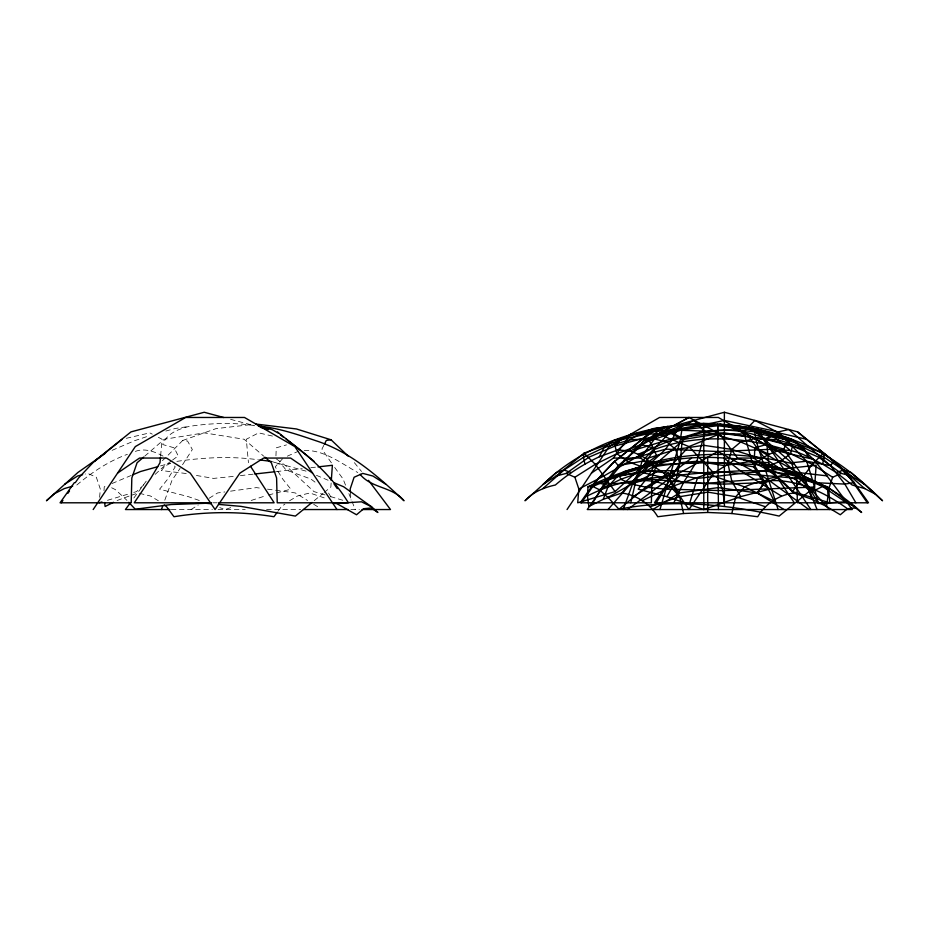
<?xml version="1.0" encoding="UTF-8"?>
<svg xmlns="http://www.w3.org/2000/svg" width="929" height="929" viewBox="0 0 929 929"><rect width="100%" height="100%" fill="white"/><g stroke="black" fill="none" stroke-linecap="round" stroke-linejoin="round"><path stroke-width="0.7" stroke-dasharray="4.64 3.48" d="M275.948 455.849L276.25 447.824L286.457 444.898M103.99 490.698L104.257 486.784L106.847 485.693M331.142 482.964L330.852 487.051L324.209 492.486M99.624 497.294L100.297 489.014L96.349 477.251L87.698 473.395L85.166 474.057M160.612 455.849L162.11 439.266L157.187 436.711M164.793 500.22L172.028 480.247L180.11 468.321M323.815 445.363L321.922 449.102L332.199 464.001M182.537 464.744L192.338 449.531L187.542 441.02L182.699 440.485L166.616 456.662M133.881 498.002L147.397 479.538M278.061 511.136L281.359 506.665L284.878 504.133M282.625 458.682L275.216 466.846L282.625 478.946L290.835 489.188L267.598 495.227M162.436 460.691L165.571 457.672M143.763 484.903L136.517 491.592L130.989 493.253M155.143 474.394L163.423 466.753L171.377 460.9M144.703 456.185L164.27 439.266L204.217 432.868L244.153 439.266L263.72 456.185M314.234 500.661L323.095 493.404M76.828 485.008C91.936 472.269 108.751 461.121 127.401 454.327M172.515 460.064L178.194 455.884L174.199 447.824L162.714 444.538C166.628 433.413 178.821 428.896 189.319 426.376C210.744 423.148 232.61 422.277 254.07 425.54M191.014 509.545L198.283 505.016M209.176 498.223L217.653 492.939L224.818 491.952M289.569 500.766L297.501 495.981L309.856 492.997L327.089 498.861M287.316 456.174L298.766 451.076M170.727 463.13L164.932 466.137L161.449 470.55L187.147 473.627M117.1 500.51L130.106 495.703M112.095 450.333L134.45 440.764L149.499 435.724M112.037 483.51L131.477 475.334M135.355 451.401C144.494 447.848 154.922 451.61 163.144 456.174M182.699 440.485L216.016 428.629L251.631 424.541M230.694 507.629L225.224 509.545L219.755 507.629M251.202 500.464L266.228 495.587M131.43 495.262L138.061 492.997M107.474 500.313L129.607 493.671M160.52 465.905L170.077 463.257M165.815 431.044L175.326 428.455L189.319 426.376M126.309 438.302L149.79 432.868L152.263 434.145M230.555 491.162L256.381 487.62L261.932 488.387M176.893 461.365C203.904 457.44 231.344 456 258.448 459.82M240.402 475.625L253.327 474.162M276.331 471.584L302.192 468.669M310.82 467.705L316.568 467.055M233.214 476.426L213.542 478.4L196.367 475.462M304.259 450.565C323.582 449.508 341.477 463.49 357.804 472.547M212.88 502.798L217.212 502.798M171.308 509.545L212.404 509.545M218.106 509.545L245.221 509.545M266.577 509.545L300.671 509.545M350.918 509.545L359.395 509.545M267.494 489.142L295.259 492.927L307.534 500.476M272.441 436.073L258.634 432.868L246.313 439.266L248.438 462.758M139.443 493.334L150.417 495.981L158.36 500.766M230.589 419.327L254.604 425.761M306.047 471.142L271.024 461.365L277.19 463.13L282.985 466.137L286.027 469.993L310.948 479.039L316.603 483.335M324.999 494.913L313.932 491.592L287.026 466.753L275.855 458.52M330.538 496.574L342.987 500.313M199.259 500.464L188.32 496.643L159.625 489.188L167.835 478.946L175.233 466.846L173.386 464.802M316.441 475.334L328.111 480.247M111.654 487.76L115.475 489.664L126.959 500.371M313.677 504.25L318.589 507.28M354.367 462.654L361.532 471.456M334.707 467.461L343.08 479.016L345.727 485.658M328.587 493.078L331.351 497.735M348.898 493.613L351.545 500.255M352.068 501.579L355.25 509.545M350.384 491.778L351.057 500.046"/><path stroke-width="1.39" d="M651.984 477.97L651.357 502.798L580.207 502.798L594.548 482.592L613.024 462.758L651.136 431.892L724.376 412.267L797.616 431.892L835.717 462.758L854.192 482.592L868.534 502.798L797.384 502.798L796.757 477.97L791.496 462.758L764.312 439.266L724.376 432.868L684.429 439.266L657.244 462.758L651.984 477.97L635.436 482.592L603.896 484.09L594.548 482.592L614.615 461.248L618.284 465.615L642.09 461.248L657.244 462.758M832.651 477.251L812.26 464.337L790.66 453.7L766.286 444.538L754.801 447.824L754.394 458.52L765.577 466.753L792.483 491.592L829.829 502.798L828.703 489.014L832.651 477.251L841.302 473.395L851.428 476.02L864.295 484.23L882.55 500.766C851.939 470.538 817.775 445.037 775.401 434.354C752.269 426.957 727.976 424.042 703.776 423.38C645.643 424.704 585.665 443.156 543.256 484.23L556.111 476.02L584.062 453.143L620.375 439.963L632.15 434.354L656.71 429.732L667.87 426.376M671.806 459.948C651.752 464.639 634.867 477.425 621.826 492.997L603.258 499.314L588.881 506.502L587.407 495.923L588.011 486.784C630.094 466.277 676.846 454.327 723.865 458.043C746.997 458.636 769.142 464.825 791.113 471.514C817.079 480.607 841.546 493.473 861.647 512.483L827.425 486.784L798.499 476.902L779.338 468.181L757.623 464.581L707.712 462.537L657.813 464.581L636.086 468.181L616.937 476.902L588.011 486.784L592.865 486.494L619.051 474.963L648.686 466.137L654.481 463.13L660.658 461.365M331.328 480.247L332.373 465.278L318.008 466.892M599.228 489.664L607.961 497.421L619.004 509.231C672.248 498.803 726.641 504.25 779.141 516.083L814.605 487.051L816.138 465.278L697.296 478.4L668.265 473.105L645.202 470.55L620.827 479.306L599.228 489.664L592.865 486.494M574.9 477.251L578.837 489.014L577.71 502.798L615.068 491.592L641.974 466.753L656.733 455.884L652.75 447.824L641.265 444.538L616.891 453.7L595.292 464.337L574.9 477.251L566.249 473.395L556.111 476.02M160.485 457.231L159.985 462.758L150.962 477.97L134.275 502.798L211.429 502.798M766.471 439.266L768.597 462.758L777.619 477.97L794.318 502.798L654.434 502.798L671.121 477.97L680.144 462.758L682.269 439.266C709.059 427.119 739.681 427.119 766.471 439.266L778.792 432.868L806.418 439.266L835.717 462.758M855.052 507.966L847.445 508.72L840.292 514.759L826.543 506.502L828.018 495.923L827.425 486.784L822.571 486.494L796.385 474.963L766.739 466.137L760.944 463.13L754.778 461.365M874.561 493.705L864.678 488.573L852.172 485.008L836.344 472.547L822.606 464.105L824.081 457.347L823.477 453.143L787.177 439.963L775.401 434.354L750.829 429.732L739.681 426.376M630.756 502.798L635.436 482.592L642.09 461.248L670.401 431.892L724.376 420.442L778.339 431.892L788.767 429.512L830.456 465.615L844.844 484.09L855.888 502.798M621.826 492.997C636.551 495.018 650.172 503.89 657.72 516.733L683.593 513.516L707.712 512.46L731.831 513.516L735.78 496.701L744.617 486.935C779.117 470.852 818.809 487.876 847.445 508.72M689.632 503.286L697.296 478.4M659.95 509.545L679.97 441.751L681.886 429.802L717.734 425.761L754.278 430.104L788.164 440.381L792.913 439.812L813.479 459.344M161.414 509.545L162.865 505.55M623.231 509.545L633.833 480.247L654.155 449.543C695.589 434.342 741.899 436.409 783.728 449.102L804.897 479.016L817.055 509.545M603.258 499.314L608.03 486.738L616.937 476.902C646.561 468.657 677.52 469.679 707.712 473.895C737.905 469.679 768.864 468.657 798.499 476.902L807.406 486.738L812.167 499.314L826.543 506.502M855.377 506.816L845.239 501.811L818.554 503.541L811.656 491.917L794.713 479.039L796.385 474.963L791.113 471.514L760.944 463.13M673.827 502.798L683.477 482.592L696.889 461.248L705.099 431.892L693.835 420.442L669.96 432.868L642.322 439.266L613.024 462.758M324.453 444.12L326.346 440.381L331.096 439.812L348.514 456.441M783.728 449.102L788.164 440.381M666.871 496.643L703.776 509.545L740.68 496.643L769.375 489.188L761.165 478.946L753.767 466.846C720.73 460.947 686.821 460.947 653.784 466.846L646.375 478.946L638.165 489.188L666.871 496.643L675.708 481.327L679.656 463.339L675.708 449.439L666.871 441.972L652.715 438.604L629.757 439.823L604.082 447.581L583.47 457.347L564.042 470.039L556.436 472.489L525.001 500.766C532.944 492.033 544.034 487.446 555.368 485.008C568.606 473.535 583.447 464.163 599.321 456.778L604.082 447.581L612.989 440.764L641.463 432.833L653.865 428.455L680.771 425.389L703.776 424.576L726.768 425.389L753.674 428.455L766.077 432.833L794.55 440.764L803.457 447.581L824.081 457.347L843.497 470.039L864.678 488.573M641.265 444.538L644.749 437.896L650.544 433.193L656.71 429.732M592.865 502.798L603.896 484.09L618.284 465.615L659.973 429.512L670.401 431.892L684.429 439.266M655.084 504.528L665.013 489.118L680.121 475.462M93.179 509.545L135.32 446.594L185.672 417.469L244.49 417.469L294.841 446.594L336.983 509.545M567.05 509.545L609.203 446.594L659.544 417.469L718.372 417.469L768.713 446.594L810.854 509.545M786.445 473.082L764.497 458.067L737.521 458.067L713.809 473.082L688.958 509.545L664.096 473.082L640.383 458.055L613.407 458.055L591.459 473.082M61.256 502.798L62.905 500.441M67.852 493.345L69.501 490.976M75.272 482.697L78.57 477.97L92.865 462.758L122.163 439.266M581.415 502.798L598.74 477.97M792.483 491.592L812.26 464.337L823.477 453.143L851.428 476.02M74.39 482.592L60.048 502.798L131.198 502.798L131.825 477.97L137.086 462.758L143.612 457.126M792.913 439.812C745.604 421.034 691.222 418.573 644.517 440.485C622.476 460.947 604.349 484.868 587.244 509.545L852.323 509.545L826.926 475.857L795.677 472.269L767.133 478.969L757.042 492.927L718.21 487.62L679.459 492.927L652.82 509.545M808.904 509.545L767.133 478.969L757.065 492.927L784.088 509.545M130.501 502.624L125.427 509.545L169.984 509.545M613.407 458.055L631.046 433.959L658.243 433.959L688.958 446.594L713.809 473.082M277.237 512.262L273.95 516.733C240.866 511.31 207.051 511.31 173.967 516.733L166.558 506.665L164.212 504.981M812.167 499.314L793.61 492.997C778.874 495.018 765.252 503.89 757.704 516.733L731.831 513.516M640.383 458.055L658.243 433.959L688.958 417.469L719.661 433.959L737.521 458.067M645.202 470.55L648.686 466.137M607.996 509.545L640.905 472.246L665.733 449.125L672.782 438.453L677.822 428.629L681.886 429.802L649.348 441.02L644.517 440.485M753.767 466.846C759.26 458.531 768.225 454.316 777.318 451.076C793.645 446.988 808.427 457.498 822.606 464.105M664.096 473.082L688.958 446.594L719.661 433.959L746.87 433.959L764.497 458.067M105.523 453.143L77.885 472.489L46.45 500.766L54.439 493.705L64.322 488.573L72.659 486.192M542.873 488.573L564.042 470.039L571.196 472.547M599.321 456.778L617.878 449.926L629.757 439.823L641.463 432.833L671.284 429.999L703.776 431.056L736.256 429.999L766.077 432.833L777.794 439.823L789.662 449.926M642.322 439.266L651.136 431.892M619.004 509.231L645.91 487.156L668.265 473.105M312.016 502.473L295.387 516.083L240.82 506.351L218.454 504.389M94.444 461.248L130.977 431.892L204.217 412.267L223.808 417.516M627.586 509.545L669.008 478.841L717.92 451.54L770.698 449.311L813.479 459.344L826.926 475.857M691.571 458.043L675.232 470.62L634.17 495.981M566.249 473.395L588.916 457.184L615.103 445.99L644.749 437.896M117.588 473.082L139.536 458.055L166.512 458.055L190.224 473.082L215.075 509.545L239.937 473.082L263.65 458.067L290.626 458.067L312.574 473.082M64.705 484.23L77.571 476.02L82.635 474.707M607.961 497.421L631.639 484.09L656.687 471.932M617.878 449.926L630.234 451.076C648.883 441.403 667.161 429.198 687.623 424.03M652.75 447.824L604.013 475.915L578.837 489.014M658.243 433.959L688.958 417.469M764.312 439.266L778.339 431.892L806.651 461.248L813.305 482.592L817.984 502.798M113.512 502.31L105.128 506.502L104.571 502.531M811.656 491.917L822.571 486.494L845.239 501.811M642.113 500.766L670.808 486.935L707.712 473.895L744.617 486.935L773.323 500.766M587.407 495.923C612.675 483.301 643.948 473.535 670.808 486.935L679.656 496.701L683.593 513.516M630.234 451.076L638.165 454.293L666.871 441.972L703.776 431.056L740.68 441.972L769.375 454.293M132.777 474.789L140.558 471.514L157.791 466.672M777.619 477.97L765.264 482.592L724.376 484.09L683.477 482.592L671.121 477.97M765.577 466.753L779.849 461.608L790.66 453.7L792.437 445.99L787.177 439.963L757.007 433.193L750.829 429.732M836.344 472.547L843.497 470.039L851.115 472.489L864.295 484.23M650.323 506.665L679.656 496.701L707.712 492.103L735.78 496.701L765.113 506.665M638.165 454.293L646.375 458.682L675.708 449.439L703.776 445.316L731.831 449.439L761.165 458.682M635.738 449.624L672.782 438.453L717.78 432.833L763.533 438.802L801.924 448.707M99.171 502.798L101.935 501.974M624.242 460.691L665.733 449.125L717.92 451.54L767.145 478.958M654.481 463.13L624.311 471.514L619.051 474.963L620.827 479.306L631.639 484.09L645.91 487.156L665.013 489.118L722.971 490.64L814.605 487.051M644.343 464.744C692.86 449.973 745.093 452.26 794.005 464.001M650.544 433.193L620.375 439.963L615.103 445.99L616.891 453.7L627.702 461.608L641.974 466.753M610.899 477.227L640.905 472.246L669.008 478.841L679.459 492.927M633.833 480.247L670.111 475.903L718.129 471.526L804.897 479.016M254.767 474.011L274.891 471.746M791.496 462.758L806.651 461.248L830.456 465.615L834.137 461.248L854.192 482.592L844.844 484.09L813.305 482.592L796.757 477.97M680.144 462.758L696.889 461.248L724.376 465.615L751.851 461.248L768.597 462.758M761.165 478.946L703.776 483.533L646.375 478.946M334.8 503.541L361.486 501.811L371.612 506.816L377.894 512.483L371.298 507.966L363.68 508.72L356.527 514.759L335.601 502.903M218.652 502.798L274.148 502.798L250.516 466.265M303.516 509.545L348.038 509.545M362.124 509.545L390.505 509.545L368.499 480.351M211.475 503.773L205.878 503.286L171.331 504.528L135.251 509.231L128.806 502.345M258.308 426.039C278.189 427.886 297.21 434.377 316.011 440.764C350.639 451.842 378.033 476.333 403.999 500.766C392.444 486.436 371.67 488.608 360.057 474.324M255.905 424.054L296.467 428.966L331.096 439.812M259.865 459.948L271.024 461.365M719.917 424.03C740.378 429.198 758.668 441.403 777.318 451.076M260.201 427.27L268.609 429.512M757.007 433.193L762.802 437.896L792.437 445.99L818.623 457.184L841.302 473.395M261.13 426.376L272.29 429.732L278.456 433.193M743.618 459.948C763.673 464.639 780.557 477.425 793.61 492.997M794.713 479.039L769.781 469.993L766.739 466.137M334.591 482.964L343.66 486.784L371.612 506.816M778.792 432.868L754.905 420.442L743.641 431.892L751.851 461.248L765.264 482.592L774.925 502.798M828.703 489.014L803.527 475.915L754.801 447.824M669.96 432.868L682.269 439.266M385.744 484.23L372.889 476.02L362.751 473.395L354.1 477.251L350.163 489.014L350.384 491.778M781.254 495.981L740.204 470.62L723.865 458.043M277.446 431.892L313.979 461.248M286.26 439.266C310.321 456.859 332.71 477.169 348.375 502.798L277.225 502.798L276.598 477.97L271.338 462.758L264.811 457.126M280.384 434.76L283.287 437.118M797.616 431.892L806.418 439.266M829.4 509.545L795.677 472.269L770.698 449.311L763.545 438.802L758.273 428.966L754.278 430.104L756.496 442.018L778.107 509.545M646.375 458.682L653.784 466.846M615.068 491.592L595.292 464.337L584.062 453.143L583.47 457.347L584.933 464.105M850.012 477.97L867.326 502.798M329.853 477.97L331.502 480.339M333.976 483.881L337.273 488.608M740.68 496.643L731.831 481.327L727.895 463.339L731.831 449.439L740.68 441.972L754.836 438.604L777.794 439.823L803.457 447.581L808.23 456.778M649.348 441.02L654.155 449.543M762.802 437.896L766.286 444.538M716.967 476.426L722.971 490.64L724.574 506.351M717.85 438.546L717.711 424.054L718.442 509.545M724.376 412.267L724.376 502.798M707.712 457.393L707.712 512.46M703.776 423.38L703.776 509.545"/></g></svg>
